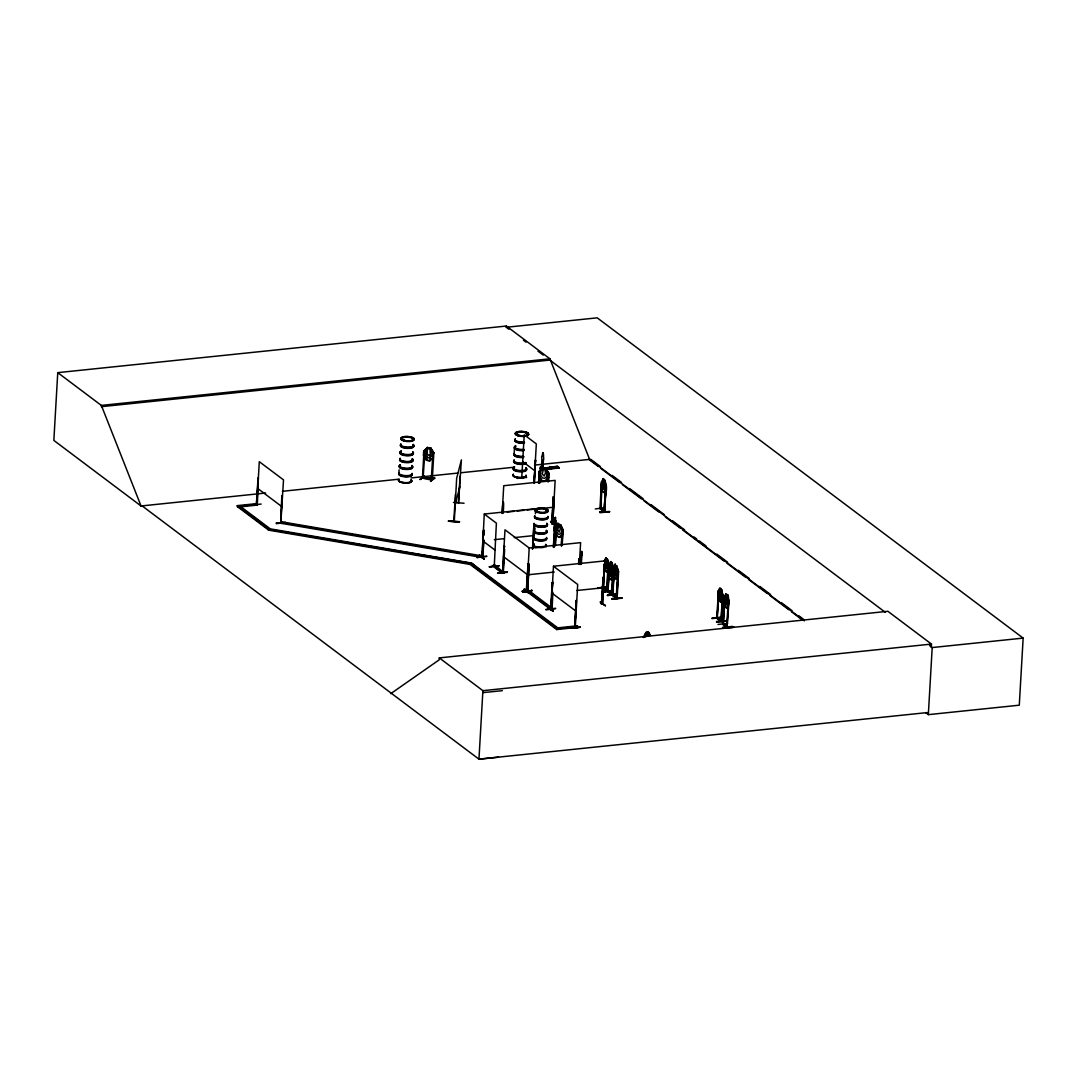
<?xml version="1.0" encoding="UTF-8"?>
<svg xmlns="http://www.w3.org/2000/svg" width="1077" height="1077" viewBox="0 0 1077 1077"><rect width="100%" height="100%" fill="white"/><g stroke="black" fill="none" stroke-linecap="round" stroke-linejoin="round"><path stroke-width="1.5" d="M556.122 527.286C555.53 526.411 560.296 516.327 556.472 530.692L557.967 533.855L559.582 534.488L561.346 532.59C563.365 527.972 558.707 519.047 555.436 527.016L556.244 527.097L555.153 545.716M562.194 529.413L561.279 544.679M649.485 635.349L650.346 635.228M581.486 554.924L581.499 563.379M554.534 523.557L554.709 522.762M555.126 521.214L555.409 517.404L555.449 520.581M601.545 481.836L600.831 508.936M605.57 484.704L604.332 511.642M613.028 567.714L613.796 568.077L612.207 595.244L616.704 598.543L618.252 571.712L616.946 566.34M613.809 568.373L613.096 595.473C611.022 596.483 618.023 548.907 614.159 568.508M718.049 591.233L719.019 591.583L717.12 618.481L718.911 593.252M725.965 594.087L724.148 597.291L723.004 624.054M453.444 502.434L464.066 503.242M601.908 481.998L601.141 486.023L602.406 491.422L604.049 492.566L605.705 489.456M613.028 567.619L611.453 594.598M617.74 571.039L616.246 598.287L617.121 598.529L618.588 571.685L617.848 571.402M727.042 627.083L729.048 600.603L728.267 600.024L726.76 627.191M581.284 555.772L581.526 552.514M553.672 547.156L555.342 520.501C555.449 509.529 553.632 535.821 554.668 530.086M581.365 555.409L581.661 551.464L582.065 554.682M258.022 478.013L256.38 504.857L258.345 477.986L257.309 505.113L256.541 503.632L237.263 505.638L237.209 506.473L268.361 529.897L270.233 529.696L270.287 528.861L240.023 506.109M257.295 504.13L257.013 503.861M281.07 522.964L280.747 521.753M504.615 549.593L503.309 573.233L502.461 572.883M502.972 572.25L503.363 572.25M526.249 590.775L528.188 563.944L527.03 591.273L527.851 563.985M581.378 555.315L580.893 564.456M721.146 620.123L721.267 621.51L716.663 618.185L716.69 617.134L717.605 617.431M717.551 618.4L721.644 621.456L722.694 594.302L720.809 621.214C722.694 619.423 719.934 621.469 717.551 617.754M720.809 621.214L721.644 621.429M555.247 520.649L554.588 534.313M580.53 563.069L581.54 551.451L580.516 564.429M804.371 620.85L589.617 459.381L549.93 358.816L506.325 326.035L57.754 372.642L53.85 440.412L141.114 506.028M498.516 757.171L478.955 759.164L142.11 505.88L141.047 505.988L101.359 405.423L57.754 372.642M251.789 505.301L261.146 504.036M256.42 504.803L256.851 504.184M256.838 505.14L259.288 461.67L283.507 479.884L280.828 523.26L481.365 557.361L482.065 556.755L280.882 522.412L281.582 521.807L482.119 555.92L481.365 557.361M268.361 529.897L268.402 529.049L237.263 505.638M269.533 530.301L270.287 528.861L470.811 562.961L470.77 563.809L470.07 564.415L269.533 530.301L270.233 529.696L267.594 527.717M281.811 495.905L280.734 523.085L282.147 495.878M280.585 523.018L280.801 521.753M281.582 521.807L280.828 523.26M285.742 522.493L276.116 523.018C287.344 524.203 292.029 521.147 276.345 523.745M399.109 469.841L398.921 472.924A6.65 2.194 3.3 0 0 405.854 475.644A6.65 2.194 3.3 0 0 412.074 473.395M420.515 479.534L424.096 475.832L419.963 479.44L420.501 478.969M423.53 477.111C417.149 478.686 447.251 482.361 422.413 476.923M432.887 452.448L433.829 452.838L430.719 448.019L427.273 447.493L423.665 451.182L423.423 455.45L426.532 460.256L429.979 460.781L433.479 457.038M422.426 478.067L424.001 451.088L424.917 451.25L423.113 478.188M423.571 455.383L426.573 460.216L427.313 447.453M430.719 448.019L429.952 460.821L426.532 460.256M430.571 481.217L434.664 478.121L430.571 481.217L434.139 477.515L434.677 478.175M430.652 480.679L434.26 478.04M431.285 479.4L432.927 452.609M432.927 452.515L433.843 452.744L432.281 479.696L432.106 478.7L423.382 477.501L431.446 478.444M432.402 479.588L431.567 478.444M931.282 647.412L931.47 644.073L887.879 611.292L439.295 657.899L439.187 659.851L390.695 693.696M455.423 494.276L453.794 521.456L453.942 520.097M460.094 476.155L458.465 503.336L461.4 459.879L456.661 478.309L454.292 521.416M470.811 562.961L470.07 564.415L556.688 629.547L577.851 627.352L577.891 626.504L577.016 625.845L557.724 627.851L557.684 628.685L562.504 628.187M269.573 529.467L471.995 563.379L479.938 570.231M482.765 557.092C482.052 557.873 482.779 554.722 481.85 557.321M535.404 513.742L535.7 508.721L484.273 514.052L482.025 557.361L483.344 530.355L484.367 530.382M481.688 557.199L482.361 557.321L483.331 540.169M483.6 535.323L483.667 530.328M483.654 539.967L482.913 557.199M483.923 535.121L484.112 531.89M482.806 557.226L483.802 540.075M478.982 555.544L484.071 558.963L479.48 555.005L484.017 558.828M486.777 556.095L477.111 557.509M498.934 565.735L489.281 566.798L498.92 565.654M439.295 657.899L482.9 690.68L478.955 759.164L927.526 712.557M508.896 329.279L506.257 327.287L506.325 326.035M493.118 566.219L493.158 565.385L495.043 565.196L504.063 572.856L502.192 573.058L493.118 566.219L494.989 566.031L495.043 565.196M493.737 565.156L494.262 566.273L496.389 523.153L484.273 514.052M502.138 513.339L503.74 485.727L555.153 480.382L552.77 523.516M502.299 513.46C502.461 498.543 504.48 497.749 503.174 513.366M502.192 573.058L493.158 565.385M502.501 572.964L504.992 529.79L529.197 547.991L580.624 542.646L579.359 564.442M504.467 546.402L502.972 573.26L504.049 546.093L504.803 546.362M507.442 571.793L497.587 573.139M514.483 447.965L514.133 453.902A6.664 2.194 3.3 0 0 523.597 456.581M507.429 572.358L497.789 573.22M517.068 478.403L526.693 477.394M521.739 477.932L524.23 434.798L536.333 443.899L534.084 482.833M521.874 477.098L522.076 477.892M549.27 608.451L526.411 591.26L526.451 590.411L528.322 590.223L551.195 607.415M526.788 591.098L529.197 547.991M527.69 591.017L527.905 590.156L526.855 590.115M527.73 591.165L529.13 564.2L527.434 591.004M533.869 482.671L535.511 460.014L534.421 482.792M534.205 482.644L535.511 460.014M533.653 595.11L528.322 590.223M523.866 589.523L528.457 592.956L529.022 592.337C522.762 586.063 522.049 590.398 528.942 592.767M532.496 549.351L533.882 525.105L534.919 525.132M532.738 547.843L533.882 525.105M533.452 547.641L533.64 544.41M534.757 525.024L534.152 535.552L514.241 537.611M534.354 534.825L534.731 528.363M531.984 590.761L522.157 591.098C521.901 593.467 532.967 591.771 531.769 590.075M548.516 477.555L545.11 481.244L541.785 480.598L538.81 475.684L539.012 471.457L542.566 467.795L545.891 468.441L548.866 473.355M538.513 483.223L539.335 471.376L538.662 483.115M539.402 483.398L540.021 471.686M556.297 467.095L540.223 468.724L540.237 467.216L542.148 467.068M539.55 483.29L540.223 471.551L539.187 471.484M540.721 468.535L540.829 466.583L541.987 467.297M540.869 468.522L540.977 466.57M541.179 468.885L541.219 466.826L541.946 466.866M541.327 468.872L540.829 466.583M542.673 452.65L542.31 455.584A2.369 0.996 84.1 0 0 541.893 458.95L541.61 467.728L542.62 468.495L543.32 460.027A2.369 0.996 84.1 0 0 543.32 456.352L543.252 452.771M543.454 456.338L543.454 453.929M543.454 469.33L543.522 468.172M547.412 481.554L547.803 472.843L547.56 481.446M548.287 481.729L548.772 473.341L545.891 468.441L542.566 467.795M548.435 481.621L548.92 473.234L547.803 473.193M549.539 467.176L551.034 468.549L549.539 467.176L551.303 466.987L552.811 468.36L551.303 466.987M552.878 466.826L554.372 468.199L552.878 466.826L554.642 466.651L556.149 468.01L554.642 466.651M551.074 521.753L555.665 525.159L550.63 521.308L555.247 524.755L554.668 530.167M545.972 609.865L555.557 608.68M552.864 523.664L552.986 522.655L551.693 523.624L553.349 496.78L554.211 496.685L552.77 523.691L551.855 523.745L553.349 496.78M555.826 466.516L557.321 467.889L555.826 466.516L557.59 466.341L559.003 467.93M548.705 607.186L553.268 611.144L548.678 607.186M554.386 531.217L554.992 518.575L554.574 523.974M557.59 466.341L540.048 468.603M553.295 547.129L555.409 517.404M553.901 547.412L554.386 539.025M553.403 582.455L552.205 582.576L550.616 609.461L552.488 609.259L552.541 608.424L550.657 608.626L526.451 590.411M554.278 546.079L554.668 539.375M554.965 534.34L555.732 520.918M550.912 609.353L551.478 608.693M554.48 545.46L555.449 526.936M555.53 525.643L555.813 520.608M552.541 582.549L551.061 609.744L553.47 566.246L604.897 560.902L602.366 604.022M554.749 545.379L555.813 526.936M551.074 609.717L552.689 582.657M555.422 545.649L556.284 530.557M552.851 592.148L552.111 609.407L552.016 608.29L551.182 608.774M556.688 629.547L556.742 628.712L470.11 563.567M561.454 546.281L562.127 534.542M561.952 544.935L562.827 529.844L560.686 524.62M562.221 544.868L563.083 529.776L562.127 529.628L562.827 529.844M570.272 628.147L570.312 627.581C587.827 625.198 578.578 628.658 570.325 628.079M575.993 600.481L574.916 627.649L576.41 600.778M576.33 600.441L574.768 627.581M578.537 563.89L578.807 559.044L579.843 559.071L578.807 559.044M574.795 626.262L575.253 627.608L577.689 584.448L553.47 566.246M578.699 564.011L578.968 559.165M577.016 625.845L577.851 627.352M581.136 563.352L581.526 554.534L580.92 564.227M599.876 511.979L600.091 512.719L609.73 511.696L599.889 511.979L609.488 511.535M600.791 508.977L601.908 488.823M597.977 587.88L607.63 586.884M597.977 588.446L607.657 586.884L597.977 587.907M600.293 508.6L604.87 512.006L605.92 484.838L604.493 512.046C602.07 502.192 610.996 486.656 603.255 478.646L601.437 481.836L599.956 508.721L604.453 512.019M600.279 602.38L605.422 605.705L600.804 602.272M602.312 603.026L601.437 604.13L603.08 577.299L603.955 577.205M603.645 571.227L604.035 564.523M602.555 591.744L612.409 591.044L602.514 591.865L612.221 590.331M607.145 591.031L603.039 588.298L603.201 584.609M603.672 578.241L604.534 563.15M601.464 604.103L602.608 604.184L604.48 569.827M606.661 590.99L608.142 563.836L607.172 591.381L603.174 587.638M608.317 590.936L607.482 590.586L607.415 591.65L611.965 594.975L613.392 567.767M612.921 576.639C608.478 585.928 607.24 567.35 608.949 564.685L607.926 591.946L609.178 575.105M607.59 595.096L616.986 593.912M609.003 564.765L607.428 591.569M608.68 576.478L607.832 591.933M609.259 565.021L610.713 561.575L612.221 562.813M611.09 562.625L611.884 567.014L611.171 570.15L610.282 567.767L611.197 562.611M618.023 575.899L616.206 579.103L614.671 577.945L612.153 562.732L612.436 570.756L611.305 572.547L610.309 571.806L609.461 568.521L610.605 561.588M612.099 599.068L612.126 598.502C642.35 596.133 591.69 601.154 621.994 598.193M612.988 588.459L612.719 595.554M613.365 581.755L614.159 568.562M616.246 598.206L616.838 597.25M618.185 571.375L616.758 598.583M649.66 635.093L650.535 635.39L648.152 631.836L645.837 632.509L643.279 637.53M712.032 618.036L721.644 617.013M719.207 600.872L717.807 595.487L718.157 591.219M716.636 622.008L716.663 621.442C746.711 618.965 696.563 624.256 726.288 620.864M718.09 591.313L719.948 588.109L721.482 589.348L721.711 597.291L720.567 599.081L719.544 598.341C716.932 595.568 721.563 583.532 718.521 591.233L716.663 618.185M717.188 618.481L717.255 617.148M720.661 601.908L719.099 600.872L719.948 588.109M717.969 624.445L727.635 623.408M721.523 589.254L720.675 602.03L722.532 598.825M721.227 621.469L722.694 594.302M721.415 589.267L722.829 594.639L722.425 598.839M725.158 606.768C728.308 610.74 721.173 599.929 724.215 597.21L725.858 594.1L727.473 595.339M722.559 627.985C744.059 625.764 730.166 628.618 722.6 627.42L732.266 626.451M724.256 597.277L722.667 624.162C729.681 631.284 725.615 624.741 727.567 626.41M724.309 602.285L723.084 624.445M723.515 624.431L724.633 604.264M726.76 626.222L727.527 627.42M728.281 600.172L729.048 600.603M728.644 600.293L727.015 627.433M732.441 627.083L732.239 626.424M506.257 327.287L597.21 317.836L1023.15 638.109L1019.286 705.193L928.334 714.643L932.197 647.56L929.518 645.554M602.676 588.042L607.118 591.34M611.561 593.696L612.396 593.952L608.303 591.206M612.261 595.244L611.911 593.589M459.246 522.062C426.048 519.545 481.836 522.924 448.624 521.255M554.601 523.409L554.992 518.656M543.454 460.014L542.754 468.482L541.26 467.405M581.243 552.622L580.893 560.04L580.893 558.775M581.351 552.636L581.27 557.751M580.813 564.227L581.459 558.828M555.005 524.324L554.467 528.376L554.413 526.599M581.257 558.384L580.718 562.436L580.665 560.659M424.809 451.263L424.001 451.088M541.044 466.866L542.054 467.108L540.937 466.88M486.616 556.526L476.99 557.563M603.618 479.696L602.824 484.838L603.699 487.221L604.412 484.085L603.726 479.682M610.834 566.879L610.04 572.022L610.928 574.404L611.628 571.268L610.74 566.892M726.342 595.15L725.535 600.279L726.423 602.676L727.137 599.526L726.45 595.137M719.624 592.431L720.432 589.146M645.621 636.79L646.604 632.899L647.452 632.67M455.113 505.14L459.852 486.71M603.16 478.78L601.989 485.592L603.834 489.618L605.153 484.637L604.762 479.884L603.268 478.767M604.843 561.723L605.947 558.101L604.56 561.13M595.285 508.963L604.951 507.55M602.514 591.838L612.194 590.748M607.576 587.328L576.814 590.492M607.536 595.487L617.161 594.531M607.563 595.11L617.202 594.087M545.972 609.34L555.584 608.276M558.882 524.661L557.778 529.844L559.286 532.119L560.323 528.928L558.976 524.634M644.504 637.153L645.877 632.603L648.273 631.755L650.266 635.295M543.589 468.71L542.229 474.001L544.248 476.061L545.541 472.763L544.666 468.912L543.643 468.67M427.098 451.788C427.246 446.713 430.962 447.897 430.383 452.34M524.337 589.361L528.995 592.902M548.139 607.778L553.268 611.144M552.743 611.184L548.18 607.724M542.62 467.916L540.721 471.82L540.533 475.011L542.539 477.959L544.679 478.376L546.954 476.249L545.783 468.576M721.038 595.406L720.419 596.685L719.517 594.302M427.313 447.615L425.428 451.519L425.24 454.709L427.313 457.604L429.508 457.967L431.837 455.8L432.025 452.609L430.625 448.153L427.354 447.574L423.813 451.209M420.461 479.373L424.069 476.397M604.103 561.171L605.92 557.967L607.428 559.219L608.734 564.51L607.361 559.138L605.839 558.101M608.33 568.71L606.607 571.766L608.438 568.696L609.878 574.351L611.521 575.495L613.271 572.372L611.898 567M613.688 568.373L615.505 565.169M611.413 575.495C614.294 567.525 613.405 578.268 611.063 579.776M613.392 572.56L614.805 577.851L616.313 579.089L618.063 575.98M726.665 608.02L728.483 604.816M402.098 439.564L402.946 439.954M402.058 439.928L403.956 439.793L403.108 440.049M411.926 438.797L412.693 438.393M413.056 438.931L412.208 438.447M517.323 434.193C514.456 435.566 520.514 434.529 517.727 434.852M517.835 434.448L516.973 434.408M518.145 434.394L517.66 434.408M527.501 433.789L526.438 433.546M527.34 433.546L527.272 433.398M527.151 433.802L526.451 433.614L527.501 433.748M550.589 467.606L551.639 467.27M551.962 467.714L550.468 467.539L551.962 467.458M536.023 511.252L536.952 510.794M537.396 511.036L536.386 511.05L537.275 510.821M538.015 511.508L537.315 511.548M545.972 510.31L546.901 510.39L546.254 509.946M546.241 510.242L546.631 510.081M540.358 468.818L556.392 467.31M557.482 466.799L559.205 468.064L544.72 469.37M557.873 466.799L540.035 468.562M601.491 603.16L602.608 603.187M562.598 534.03L559.865 537.41L562.517 534.057M430.275 454.211L429.063 455.679L426.99 453.659M548.556 477.528L545.056 481.123L541.852 480.49L538.769 475.711M430.665 480.719L434.166 477.528M257.43 504.292L238.138 506.298L238.098 507.132L257.215 505.073M526.303 589.806L526.788 589.833M482.967 556.244L482.159 556.163M493.67 565.183L494.356 565.29M412.706 438.554L412.195 438.729M516.57 434.502L518.037 434.745L517.189 434.61M517.525 434.96L518.212 434.852M537.679 511.4L536.938 511.144M555.288 531.176L557.428 536.413M563.083 529.776L560.552 524.741M403.35 439.524L402.906 439.281M553.511 496.901L554.372 496.807M551.909 522.587L552.986 522.655M551.801 523.61L552.514 523.489M478.942 555.611L484.071 558.963M528.268 564.294L529.292 564.321M552.945 582.859L552.205 582.576M526.29 590.088L527.878 590.438M531.782 590.519L522.17 591.542L531.809 590.613M551.195 609.501L551.707 609.259M574.445 627.352L575.226 627.568M570.514 628.241L580.14 627.285M489.281 566.798L499.028 565.856M101.359 405.423L549.93 358.816M101.278 406.689L549.862 360.081L885.361 612.355M141.047 505.988L265.669 493.037M282.376 491.3L399.257 479.157M410.943 477.946L457.698 473.086M461.05 472.736L514.483 467.189A6.745 2.221 3.3 0 0 519.37 470.959A6.745 2.221 3.3 0 0 526.034 468.145M534.515 465.102L589.617 459.381M542.068 468.051L540.304 468.239L541.583 469.195L541.758 468.347L541.798 469.868M544.545 469.087L559.098 467.472M544.827 469.303L559.098 467.701M601.141 486.023L602.541 491.314M605.664 489.389L604.049 492.566M268.402 529.049L270.287 528.861M507.159 512.046L513.796 511.36M517.122 511.01L523.745 510.323M527.07 509.973L553.605 507.213M604.372 510.942L600.495 508.317M494.343 539.685L504.292 538.648M607.361 559.138L607.643 567.148L606.513 568.952L604.668 564.913M502.245 572.21L504.117 572.022M608.263 564.2L608.572 564.523M603.968 565.344L605.193 570.729L606.62 571.9L605.22 570.635M554.197 572.062L527.663 574.822L503.444 556.621M617.04 566.327L617.229 574.364L616.098 576.155L614.253 572.129M611.763 567.094L612.18 575.01L611.063 576.801L610.067 576.06C609.057 574.472 608.33 563.621 611.763 567.094L613.271 572.372M612.934 567.767L613.796 568.077M618.588 571.685L616.906 566.435L615.425 565.317L617.013 566.421M608.249 573.22L609.555 578.524L611.171 579.763M526.411 591.26L528.282 591.058M603.51 587.611L607.603 590.344L606.714 590.102M607.307 595.46L617.202 594.652M727.365 595.352L725.885 594.235L724.713 601.047L726.558 605.072L727.689 603.282C726.288 582.361 731.202 604.937 726.746 607.886M556.742 628.712L577.891 626.504M567.323 627.689L573.745 627.016M723.529 623.381L723.232 623.489M722.721 624.162L725.871 626.195M727.608 626.491L723.219 623.771M482.9 690.68L931.47 644.073M932.197 647.56L1023.15 638.109M482.792 692.646L502.353 690.667M403.135 439.954L402.408 440.076M537.49 511.669L536.104 511.238M601.747 604.251L603.08 577.299M402.96 439.739L404.023 439.914M610.619 593.683L607.953 591.596M615.411 597.277L613.096 595.473M616.636 597.183L612.759 594.854M555.261 518.454L554.642 525.98L554.642 524.714M423.18 477.205L422.292 477.057M600.522 508.034L600.36 509.004M604.547 511.077L600.831 508.277M616.717 597.56L613.096 594.814M727.271 626.518L723.556 623.731M273.545 530.261L295.098 533.923M298.41 534.488L301.722 535.054M305.033 535.619L371.323 546.887M374.648 547.453L377.96 548.018M381.271 548.583L396.188 551.114M399.5 551.68L402.811 552.245M406.137 552.811L409.448 553.376M412.76 553.941L470.77 563.809M517.202 434.933L516.462 434.543M648.152 631.836L649.041 635.645M555.234 525.172L550.616 521.712M611.924 593.992L607.966 591.246M721.186 620.5L717.228 617.781M720.325 589.159L721.146 593.548M719.14 600.791L720.782 602.016M721.644 617.579L712.032 618.602M600.32 601.814L605.422 605.732M552.151 608.693L552.111 609.394M574.499 626.37L575.253 626.558M523.435 340.211L526.074 342.19M537.962 351.129L543.252 355.114M590.681 459.273L600.077 466.328M612.153 475.415L621.55 482.483M629.601 488.541L643.023 498.624M651.073 504.682L664.496 514.779M672.546 520.824L684.635 529.911M694.019 536.979L696.711 538.998M699.39 541.017L706.108 546.066M716.838 554.13L727.581 562.207M738.324 570.285L749.053 578.349M759.797 586.427L770.526 594.504M781.269 602.582L792.012 610.646M798.717 615.694L804.088 619.733M588.917 459.435L598.314 466.489M600.993 468.508L619.773 482.631M622.452 484.65L641.246 498.772M643.925 500.792L658.68 511.885M665.384 516.933L680.139 528.026M682.831 530.046L724.417 561.319M727.096 563.325L745.876 577.447M748.569 579.466L767.349 593.589M770.028 595.608L788.808 609.73M791.487 611.749L802.23 619.813M925.641 712.624L928.334 714.643M540.169 468.374L541.394 469.289M522.682 461.629L534.784 470.73M610.632 561.709L612.113 562.827L613.365 568.131M611.871 567.081C608.37 563.056 607.859 572.964 609.986 574.337M609.905 574.256L611.521 575.495M482.738 540.883L494.841 549.984M551.936 593.077L576.141 611.278M501.478 570.904L504.063 572.856M536.346 597.129L539.038 599.149M545.77 604.21L549.795 607.24M471.995 563.379L558.613 628.51L558.559 629.345L546.564 620.325M486.602 575.239L501.263 586.265M507.927 591.273L518.589 599.283M525.253 604.305L535.915 612.315M257.74 488.5L281.959 506.715M256.488 504.467L257.376 505.14M241.288 507.94L243.914 509.906M250.497 514.86L261.024 522.776M430.679 448.059L433.802 452.865M732.266 626.962L722.815 628.147M727.406 595.258L728.671 600.643M647.371 632.643L647.896 636.022M546.739 524.472A6.637 2.181 3.3 0 1 541.906 527.299A6.637 2.181 3.3 0 1 534.125 524.566M546.402 530.247A6.637 2.181 3.3 0 1 541.569 533.088A6.637 2.181 3.3 0 1 533.788 530.355M547.843 516.825A6.745 2.221 3.3 0 1 540.641 519.06A6.745 2.221 3.3 0 1 534.865 515.802M546.376 530.705A6.637 2.181 3.3 0 1 541.556 533.546A6.637 2.181 3.3 0 1 533.761 530.813M547.762 516.395A6.637 2.181 3.3 0 1 541.543 518.643A6.637 2.181 3.3 0 1 534.623 515.923M546.86 524.028A6.745 2.221 3.3 0 1 541.946 526.909A6.745 2.221 3.3 0 1 534.044 524.136M546.874 523.651A6.745 2.221 3.3 0 1 541.973 526.532A6.745 2.221 3.3 0 1 534.071 523.745M546.806 523.22A6.637 2.181 3.3 0 1 541.987 526.061A6.637 2.181 3.3 0 1 534.192 523.328M547.695 517.633A6.637 2.181 3.3 0 1 541.475 519.881A6.637 2.181 3.3 0 1 534.555 517.162M547.816 517.202A6.745 2.221 3.3 0 1 541.502 519.491A6.745 2.221 3.3 0 1 534.475 516.731M535.727 547.789A6.637 2.181 3.3 0 1 533.277 545.124M545.514 545.568A6.637 2.181 3.3 0 1 546.133 546.712M545.635 545.124A6.745 2.221 3.3 0 1 545.877 546.833M537.261 547.735A6.745 2.221 3.3 0 1 534.004 544.208M545.662 544.747A6.745 2.221 3.3 0 1 545.904 546.456M543.912 547.304A6.745 2.221 3.3 0 1 535.027 546.793A6.745 2.221 3.3 0 1 534.03 543.831M545.595 544.329A6.637 2.181 3.3 0 1 545.029 546.483M543.872 546.847A6.637 2.181 3.3 0 1 535.808 546.551A6.637 2.181 3.3 0 1 533.344 543.885M546.551 539.308A6.637 2.181 3.3 0 1 538.527 540.856A6.637 2.181 3.3 0 1 533.707 537.733M546.604 538.298A6.745 2.221 3.3 0 1 539.402 540.546A6.745 2.221 3.3 0 1 533.627 537.275M546.618 537.921A6.745 2.221 3.3 0 1 539.429 540.169A6.745 2.221 3.3 0 1 533.653 536.898M546.537 537.49A6.637 2.181 3.3 0 1 539.456 539.698A6.637 2.181 3.3 0 1 533.775 536.481M546.389 530.961A6.664 2.194 3.3 0 1 541.543 533.815A6.664 2.194 3.3 0 1 533.721 531.069M546.335 531.351A6.637 2.181 3.3 0 1 541.516 534.179A6.637 2.181 3.3 0 1 533.721 531.446M413.231 453.525A6.65 2.194 3.3 0 1 405.275 455.652A6.65 2.194 3.3 0 1 401.223 452.057M412.801 452.515A6.745 2.221 3.3 0 1 406.15 455.342A6.745 2.221 3.3 0 1 401.169 451.6M412.828 452.138A6.745 2.221 3.3 0 1 406.164 454.952A6.745 2.221 3.3 0 1 401.196 451.223M412.774 451.721A6.65 2.194 3.3 0 1 406.204 454.494A6.65 2.194 3.3 0 1 401.29 450.805M412.343 459.179A6.65 2.194 3.3 0 1 406.635 462.006A6.65 2.194 3.3 0 1 400.065 458.735M412.356 458.735A6.637 2.181 3.3 0 1 406.662 461.562A6.637 2.181 3.3 0 1 400.105 458.304M413.124 445.555A6.65 2.194 3.3 0 1 407.429 448.382A6.65 2.194 3.3 0 1 400.859 445.111M413.231 445.111A6.745 2.221 3.3 0 1 407.456 447.992A6.745 2.221 3.3 0 1 400.792 444.666M413.258 444.734A6.745 2.221 3.3 0 1 407.469 447.601A6.745 2.221 3.3 0 1 400.819 444.289M413.191 444.316A6.65 2.194 3.3 0 1 407.496 447.143A6.65 2.194 3.3 0 1 400.927 443.872M412.37 458.896A6.664 2.194 3.3 0 1 406.662 461.737A6.664 2.194 3.3 0 1 400.079 458.465M412.329 459.475A6.664 2.194 3.3 0 1 406.621 462.302A6.664 2.194 3.3 0 1 400.038 459.031M411.912 466.651A6.65 2.194 3.3 0 1 405.342 469.437A6.65 2.194 3.3 0 1 400.429 465.749M412.02 466.22A6.745 2.221 3.3 0 1 405.356 469.033A6.745 2.221 3.3 0 1 400.388 465.291M412.033 465.829A6.745 2.221 3.3 0 1 405.383 468.657A6.745 2.221 3.3 0 1 400.402 464.914M411.118 480.275A6.65 2.194 3.3 0 1 405.423 483.102A6.65 2.194 3.3 0 1 398.853 479.83M412.006 474.634A6.65 2.194 3.3 0 1 404.912 476.842A6.65 2.194 3.3 0 1 399.217 473.624M411.131 479.844A6.637 2.181 3.3 0 1 405.45 482.671A6.637 2.181 3.3 0 1 398.894 479.4M412.128 474.203A6.745 2.221 3.3 0 1 404.925 476.438A6.745 2.221 3.3 0 1 399.15 473.18M412.141 473.813A6.745 2.221 3.3 0 1 404.952 476.061A6.745 2.221 3.3 0 1 399.177 472.79M411.979 465.412A6.65 2.194 3.3 0 1 406.285 468.239A6.65 2.194 3.3 0 1 399.715 464.981M412.289 459.839A6.637 2.181 3.3 0 1 406.594 462.666A6.637 2.181 3.3 0 1 400.038 459.394M411.145 480.019A6.664 2.194 3.3 0 1 405.437 482.846A6.664 2.194 3.3 0 1 398.853 479.575M523.934 450.617A6.65 2.194 3.3 0 1 516.031 449.647A6.65 2.194 3.3 0 1 515.641 446.955M524.001 450.213A6.745 2.221 3.3 0 1 515.977 449.23A6.745 2.221 3.3 0 1 515.587 446.511M524.014 449.836A6.745 2.221 3.3 0 1 516.004 448.853A6.745 2.221 3.3 0 1 515.614 446.12M524.001 449.378A6.65 2.194 3.3 0 1 516.098 448.395A6.65 2.194 3.3 0 1 515.708 445.716M523.584 456.379A6.624 2.181 3.3 0 1 514.173 453.74M524.364 443.212A6.65 2.194 3.3 0 1 517.054 442.472A6.65 2.194 3.3 0 1 515.277 440.022M524.418 442.809A6.745 2.221 3.3 0 1 517.014 442.068A6.745 2.221 3.3 0 1 515.21 439.578M524.445 442.432A6.745 2.221 3.3 0 1 517.041 441.678A6.745 2.221 3.3 0 1 515.237 439.201M524.432 441.974A6.65 2.194 3.3 0 1 517.122 441.233A6.65 2.194 3.3 0 1 515.345 438.783M523.557 456.81A6.624 2.181 3.3 0 1 514.146 454.171M525.886 468.966A6.637 2.181 3.3 0 1 519.329 471.739A6.637 2.181 3.3 0 1 514.443 468.064M526.007 468.522A6.745 2.221 3.3 0 1 519.343 471.349A6.745 2.221 3.3 0 1 514.375 467.606M525.953 467.728A6.637 2.181 3.3 0 1 519.397 470.501A6.637 2.181 3.3 0 1 514.51 466.826M526.061 475.724A6.637 2.181 3.3 0 1 518.979 477.932A6.637 2.181 3.3 0 1 513.285 474.715M526.074 475.32A6.637 2.181 3.3 0 1 518.993 477.515A6.637 2.181 3.3 0 1 513.312 474.311M525.764 463.716A6.637 2.181 3.3 0 1 517.27 463.972A6.637 2.181 3.3 0 1 514.066 461.118M525.872 463.312A6.745 2.221 3.3 0 1 517.243 463.568A6.745 2.221 3.3 0 1 513.998 460.673M525.886 462.922A6.745 2.221 3.3 0 1 517.27 463.191A6.745 2.221 3.3 0 1 514.012 460.296M525.832 462.477A6.637 2.181 3.3 0 1 517.337 462.733A6.637 2.181 3.3 0 1 514.146 459.879M523.516 457.496A6.624 2.181 3.3 0 1 514.106 454.857M523.557 457.133A6.664 2.194 3.3 0 1 514.092 454.481M526.061 475.307A6.624 2.181 3.3 0 1 518.993 477.501A6.624 2.181 3.3 0 1 513.325 474.297M605.597 562.288L606.378 566.556L607.091 563.406L606.297 559.03L605.597 562.288M615.182 569.504L615.963 573.758L616.677 570.622L615.882 566.233L615.182 569.504M609.703 568.454L610.322 572.264L609.286 574.956L610.538 573.058L611.48 576.599L610.847 572.641L611.817 570.043L610.632 571.82L609.703 568.454M557.482 536.319L559.946 537.396L557.482 536.319M537.8 511.831A6.637 2.181 3.3 0 0 548.206 510.754A6.637 2.181 3.3 0 0 538.769 508.102A6.637 2.181 3.3 0 0 537.8 511.831M537.773 512.477A6.637 2.181 3.3 0 0 548.166 511.387A6.637 2.181 3.3 0 0 538.729 508.748A6.637 2.181 3.3 0 0 537.773 512.477M537.773 512.113A6.664 2.194 3.3 0 0 548.206 511.023A6.664 2.194 3.3 0 0 538.742 508.371A6.664 2.194 3.3 0 0 537.773 512.113M403.754 440.331A6.65 2.194 3.3 0 0 414.16 439.241A6.65 2.194 3.3 0 0 404.71 436.589A6.65 2.194 3.3 0 0 403.754 440.331A6.65 2.194 3.3 0 0 414.16 439.281A6.65 2.194 3.3 0 0 404.71 436.629A6.65 2.194 3.3 0 0 403.74 440.358M403.713 440.964A6.637 2.181 3.3 0 0 414.107 439.887A6.637 2.181 3.3 0 0 404.683 437.235A6.637 2.181 3.3 0 0 403.713 440.964M518.172 435.229A6.65 2.194 3.3 0 0 528.578 434.152A6.65 2.194 3.3 0 0 519.127 431.5A6.65 2.194 3.3 0 0 518.172 435.229M518.158 435.27A6.65 2.194 3.3 0 0 528.578 434.193A6.65 2.194 3.3 0 0 519.127 431.54A6.65 2.194 3.3 0 0 518.158 435.27M518.131 435.875A6.637 2.181 3.3 0 0 528.524 434.785A6.637 2.181 3.3 0 0 519.101 432.146A6.637 2.181 3.3 0 0 518.131 435.875M518.145 435.512A6.664 2.194 3.3 0 0 528.578 434.421A6.664 2.194 3.3 0 0 519.101 431.769A6.664 2.194 3.3 0 0 518.145 435.512"/></g></svg>
